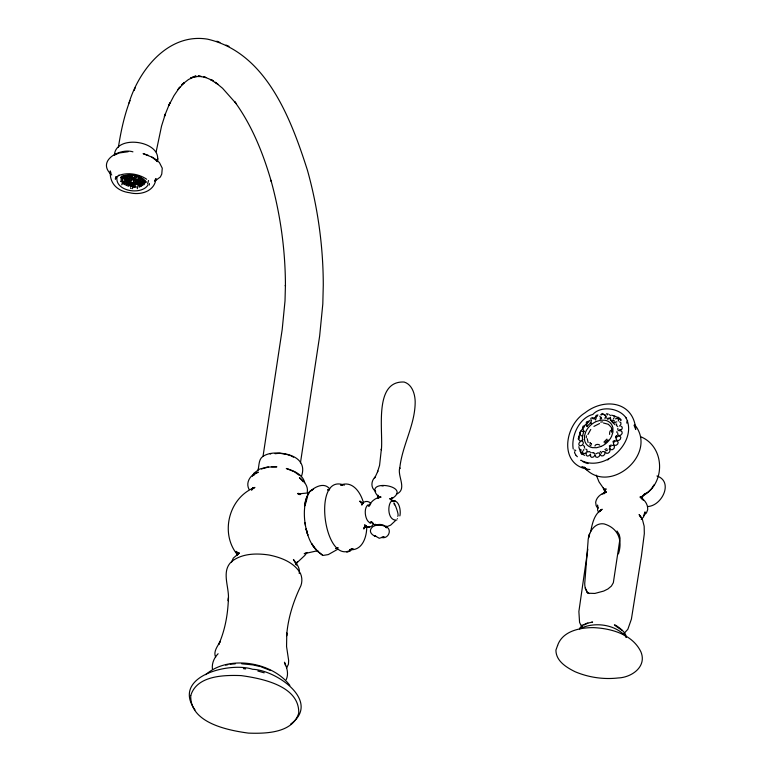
<?xml version="1.0" encoding="UTF-8"?>
<svg xmlns="http://www.w3.org/2000/svg" width="772" height="772" viewBox="0 0 772 772"><rect width="100%" height="100%" fill="white"/><g stroke="black" fill="none" stroke-linecap="round" stroke-linejoin="round"><path stroke-width="1.16" d="M617.793 433.053L617.754 434.771L618.99 435.611L620.746 435.138L622.068 433.603L622.107 431.876L620.881 431.027M617.861 428.228L617.832 429.946L619.057 430.795L620.823 430.322L622.135 428.788L622.184 427.051L620.949 426.202M584.481 448.098L584.51 446.38L583.285 445.531M606.145 418.376L606.184 416.658M610.575 417.932L610.536 419.65L611.762 420.499L613.528 420.026M614.126 420.422L614.097 422.139L615.323 422.988M616.606 423.925L616.567 425.642L617.793 426.491M590.628 454.805L590.58 456.541L591.815 457.391L593.581 456.918L594.903 455.364L594.932 453.647L593.707 452.797M378.348 497.747L378.328 498.403L377.913 495.142L378.598 496.309M391.346 499.32L391.327 499.986L392.388 497.651L391.751 498.287L392.958 497.515L391.925 498.114M582.677 451.041L582.628 452.778L583.864 453.627L585.63 453.154L586.952 451.601L586.99 449.883L585.755 449.034M586.237 453.531L586.189 455.268L587.424 456.117L589.19 455.644L590.512 454.09M618.401 420.981L618.449 419.244L617.214 418.395L615.448 418.858M299.218 573.499C300.404 568.028 296.39 563.512 293.418 559.468L296.091 564.313M307.266 492.15C308.366 486.08 304.072 481.014 299.459 477.694L303.203 481.738M157.527 160.981L157.613 158.299L157.498 160.412C161.01 140.861 116.369 134.289 114.439 154.583M397.696 516.304C399.983 514.982 391.838 497.023 394.482 504.888M616.915 432.571L616.973 431.5M149.411 183.553L149.343 185.01M586.257 437.685L586.402 435.813M366.729 526.822C366.825 537.003 362.329 551.083 349.591 549.654L352.302 548.651L351.694 548.873M301.302 476.739C306.571 462.795 296.274 455.557 283.575 453.589C276.637 452.566 268.888 452.469 262.808 456.455C258.359 459.62 259.363 465.661 257.935 470.293M618.44 553.852C622.85 540.323 618.14 527.99 604.013 523.889C594.093 522.374 588.013 533.23 588.023 541.847L584.906 581.248C584.279 585.765 585.205 590.715 589.065 593.591M118.377 147.433C120.857 131.501 124.234 115.617 130.005 100.534M116.977 176.991C114.671 191.408 141.797 195.644 148.099 184.797M122.372 182.8L121.744 184.855M124.562 181.372L124.224 183.63L126.116 183.369L126.666 183.987M126.994 179.789L126.656 182.047L128.548 181.787L129.098 182.404M129.899 174.404L129.551 176.672L131.452 176.402L131.993 177.02M133.981 177.57L133.643 179.837L134.318 179.393L136.084 180.185M132.707 187.432L133.054 185.174M133.681 182.038L133.344 184.305L132.794 183.688L130.902 183.948M138.381 178.207L138.043 180.474L139.944 180.204L140.485 180.822M137.995 186.419L137.262 188.715M140.822 176.624L140.475 178.892L141.151 178.448L142.926 179.239M140.041 182.954L139.703 185.222L141.594 184.962L142.144 185.57M142.473 181.372L142.135 183.639L142.81 183.196L144.576 183.987M142.646 182.047L142.299 184.305L140.533 183.514L139.857 183.958M148.513 180.494L147.616 183.813M231.523 562.209L233.298 558.127L239.388 552.897L236.763 555.522L238.394 552.588L237.052 555.454L237.342 551.999L237.245 555.029L236.126 551.333L237.236 554.489C219.721 533.047 229.014 497.293 254.924 487.412L251.585 489.342L253.882 487.721L251.682 489.911L252.82 487.576L251.691 489.988M263.059 456.175L282.185 329.586L285.013 300.916L285.437 285.071L285.437 286.113C285.399 250.408 280.487 214.741 270.962 180.33L271.233 181.314C263.049 153.107 251.933 125.315 234.514 101.47L236.193 103.631L222.568 88.278L215.301 82.276L217.887 84.206L210.447 79.535L213.468 80.809L203.905 76.756L205.912 77.605L198.269 75.955L201.502 76.524L195.017 76.553M300.443 462.93L319.647 336.042L322.812 303.946L323.275 285.167C323.236 246.644 317.939 208.17 307.661 171.046L307.381 170.062C291.025 119.052 266.321 52.679 207.581 39.169C168.692 32.675 139.114 69.49 129.001 103.014M587.83 549.124L578.884 611.52L579.569 622.357L581.606 626.796M397.377 518.63L397.348 518.832M115.771 176.624L115.366 179.21C114.719 177.492 121.3 174.115 118.338 175.611C127.554 172.088 138.564 173.758 146.68 179.229M601.706 452.324L601.156 453.347M156.156 151.785L161.56 126.019L165.362 113.986L164.359 116.466L169.898 102.83L168.817 105.503L173.989 95.641L179.828 87.101L177.869 89.668L184.219 82.739L181.661 84.795L188.445 79.555L195.625 76.023L190.655 77.953L197.043 76.438L194.969 76.515M399.857 515.908C401.266 510.427 398.834 497.535 390.893 501.665C387.071 506.876 388.345 521.061 396.779 520.077M590.657 531.705C592.346 523.426 594.208 513.805 602.179 509.231L599.719 511.469L600.886 509.819M364.596 526.562L363.805 528.984L364.809 526.9L363.892 528.415L366.526 526.108M296.081 564.747L296.545 562.576M615.477 437.28L616.529 435.62M616.982 436.026L617.137 436.952L616.288 437.251M615.67 436.363L616.21 438.969M579.328 437.811L578.836 439.606L579.733 440.831L581.432 440.831L582.966 439.596M587.048 423.606L586.556 425.401L587.453 426.627M591.043 421.792L591.526 419.997M600.143 419.215L600.635 417.43L599.747 416.176M578.556 437.386L578.865 436.344M600.741 414.776L602.305 413.445L604.987 415.037L603.772 414.622M307.024 496.357C303.493 506.905 303.724 518.398 306.175 529.158M578.18 439.046L580.274 432.233L583.188 427.62M583.96 431.162L582.435 436.112L582.503 440.841M377.45 472.126L379.573 465.371L381.397 448.889L381.358 449.989C383.385 431.625 373.339 380.432 404.161 382.043C412.142 384.475 414.969 393.971 415.172 401.421C415.375 424.918 401.855 445.705 399.713 468.845L399.751 467.813C397.155 476.179 407.684 489.448 396.412 494.148M594.942 446.042C595.096 444.112 598.86 443.929 599.757 445.193M603.936 442.095L606.898 439.104M586.237 422.844L586.585 421.85L588.515 421.251M613.441 418.598L614.184 417.758M286.2 679.678C288.892 673.946 287.001 667.597 284.434 662.202L285.572 665.715M587.926 434.511L590.763 429.464M605.074 491.031L605.972 488.744L603.868 493.868L606.155 491.783L602.256 494.041M644.311 513.872L645.093 511.894L643.607 516.902L641.204 519.382M590.677 419.119L591.072 418.144L592.809 417.584M134.087 90.527L135.168 87.854M308.24 493.433L309.167 492.189M374.709 478.022L377.952 471.045M375.568 524.835L375.327 525.356L375.375 524.227L374.941 525.848M252.415 476.343L253.978 473.197L259.296 469.193L267.054 467.099L276.858 466.828L271.483 466.732M275.073 453.695L279.715 453.251L286.19 454.332M114.266 155.162L115.153 153.454M604.794 418.318L605.731 416.61L605.296 415.066M286.595 668.002L288.448 664.19L288.651 660.552L286.557 646.502L286.788 632.915L286.615 635.954C287.908 618.411 293.273 601.475 300.906 585.697C302.315 581.76 302.18 577.321 300.482 573.49C294.142 562.334 281.056 557.461 269.129 555.029C256.651 553.148 242.379 553.312 231.899 561.312C220.377 571.386 230.056 588.061 228.251 600.78L228.435 597.644C227.981 613.672 225.212 629.836 218.688 644.562L220.184 641.407C217.752 646.125 213.024 651.529 215.649 657.184M375.288 476.768C371.023 480.85 370.425 487.894 375.675 491.349M373.31 524.053C371.93 527.768 366.671 528.029 364.567 524.835L366.16 525.857M574.879 451.562L574.484 452.585L575.806 454.959M579.579 628.331L582.667 625.233L586.701 623.332L592.606 622.058L591.796 622.164M654 484.845L651.558 488.705L648.162 491.976L644.166 494.331M295.869 564.303L297.442 561.929L296.11 563.28M307.073 552.443L304.786 555.464L296.361 563.328M641.706 497.853L644.765 493.848L642.294 496.106C665.84 484.285 665.387 446.698 640.596 436.682M218.1 653.73C214.105 657.831 211.615 663.495 212.445 669.285M395.399 520.695L390.642 525.134L386.145 526.958M619.559 426.019L620.871 424.475L620.92 422.747L619.684 421.898M580.264 441.7L578.942 443.234L578.894 444.971L580.129 445.82L581.895 445.347L583.217 443.794L583.246 442.076L582.02 441.227M610.449 417.218L609.137 418.752L607.371 419.225M583.622 450.404L583.806 449.4M606.773 450.703L607.535 449.864M154.854 180.33L156.118 179.056L154.96 180.822L155.944 178.737C154.709 191.446 140.485 195.48 129.706 192.739C117.305 191.147 109.373 183.427 110.271 170.921L111.043 173.304M205.728 674.68C228.271 654.588 272.217 661.778 289.876 685.439M253.612 475.475L255.127 473.96M378.29 498.278L379.853 497.274C374.902 498.123 370.772 501.829 368.717 506.326L370.203 504.869L367.347 505.399M606.956 415.027L607.622 414.583M584.356 425.777L586.778 423.432M588.399 421.879L590.011 420.315M586.923 426.472L591.034 422.516M604.794 443.003L608.047 439.866M600.008 452.199L600.828 451.408M604.93 449.497L606.753 448.677M362.946 503.537L361.721 505.052C362.888 500.951 368.505 500.082 370.849 503.653M610.922 446.428L610.025 446.65M344.293 485.202C310.759 471.74 324.539 570.701 353.103 548.516M643.414 515.686L646.425 512.946L647.698 509.703C648.055 504.184 644.552 499.725 639.998 496.975L643.491 499.966L640.49 496.714L641.609 498.5M623.853 633.59L627.819 629.363L631.409 619.096L641.484 555.676L644.321 533.713L644.166 526.205L642.401 519.411L639.11 514.538L640.914 517.414L640.287 515.503L640.528 517.327M337.933 549.143L328.264 554.595L322.899 555.454L316.974 550.658L311.763 543.768L314.05 547.367M309.862 491.523L313.586 489.062M593.938 426.405L599.574 423.538M581.142 430.641L579.955 432.281L580.283 434.346M587.569 422.844L588.168 422.062M122.873 176.354L124.775 176.084L125.315 176.701M122.719 177.618L124.62 177.357L125.16 177.965M125.151 176.035L127.052 175.775L127.592 176.383M122.565 178.882L124.466 178.621L125.006 179.239M124.996 177.299L126.897 177.039L127.438 177.656M127.428 175.717L129.329 175.456L129.879 176.074M124.842 178.564L126.743 178.303L127.284 178.921M127.274 176.981L129.175 176.72L129.715 177.338M129.706 175.398L130.381 174.964L132.157 175.755M122.256 181.42L122.931 180.976L124.697 181.767M124.688 179.837L126.589 179.567L127.129 180.185M127.119 178.255L127.795 177.811L129.561 178.602M124.533 181.102L125.209 180.658L126.975 181.449M126.965 179.519L127.641 179.075L129.406 179.866M129.397 177.936L130.072 177.492L131.838 178.284M131.829 176.354L132.504 175.91M124.379 182.366L125.054 181.931L126.82 182.723M126.811 180.783L127.486 180.349L129.252 181.14M129.242 179.2L129.918 178.766L131.684 179.558M131.674 177.618L132.35 177.184L134.116 177.975M129.088 180.465L129.764 180.03L131.53 180.822M131.52 178.882L132.195 178.448L133.961 179.239M133.952 177.299L135.853 177.039L136.403 177.656M126.502 183.321L128.393 183.051L128.943 183.668M128.934 181.738L129.609 181.295L131.375 182.086M131.365 180.156L132.041 179.712L133.807 180.503M133.797 178.573L134.473 178.129L136.239 178.921M136.229 176.991L138.13 176.72L138.68 177.338M126.338 184.585L128.239 184.325L128.789 184.933M128.779 183.003L130.671 182.742L131.221 183.35M138.506 176.672L139.182 176.228M128.625 184.267L130.516 184.006L131.066 184.624M131.057 182.684L132.948 182.424L133.498 183.041M133.488 181.102L134.164 180.667L135.93 181.459M135.92 179.519L137.821 179.258L138.362 179.876M138.352 177.936L139.028 177.492L140.803 178.293M128.461 185.531L129.146 185.097L130.912 185.888M133.334 182.366L135.225 182.105L135.775 182.723M135.766 180.783L136.441 180.349L138.207 181.14M138.198 179.2L140.099 178.94L140.639 179.558M130.748 185.222L131.423 184.778L133.189 185.57M133.18 183.639L133.855 183.196L135.621 183.987M135.611 182.057L136.287 181.613L138.053 182.404M130.584 186.486L131.259 186.042L133.035 186.834M133.025 184.904L133.701 184.46L135.467 185.251M135.457 183.321L136.133 182.877L137.899 183.668M137.889 181.738L139.79 181.478L140.33 182.086M140.321 180.156L142.222 179.895L142.762 180.503M132.861 186.168L133.546 185.734L135.312 186.525M135.303 184.585L135.978 184.151L137.744 184.942M137.734 183.003L139.635 182.742L140.176 183.36M140.166 181.42L142.067 181.159L142.608 181.777M142.598 179.837L143.274 179.393M137.58 184.267L138.256 183.832L140.022 184.624M140.012 182.684L141.913 182.424L142.453 183.041M142.444 181.102L144.345 180.841L144.885 181.459M134.984 187.123L136.991 186.959M142.289 182.375L144.19 182.105L144.731 182.723M139.549 186.486L141.546 186.332M141.98 184.904L143.978 184.749M144.412 183.321L145.088 182.887M290.687 724.068C321.644 701.468 276.212 670.009 252.666 669.305C229.728 661.585 170.93 676.262 194.998 709.902M114.681 155.018L119.158 152.972L128.152 151.727M312.168 489.902C304.689 492.005 301.495 522.345 308.298 493.192C313.123 487.692 323.902 481.284 329.74 488.975M592.877 418.636L596.698 416.388M132.659 188.629L132.157 188.571M255.928 473.506L258.311 472.126C250.977 473.96 245.091 482.182 249.086 489.438M385.517 526.716L386.232 526.301L385.768 526.601C377.971 519.923 362.541 530.374 375.288 536.395M120.519 177.628C128.287 173.459 139.771 175.051 145.416 182.018M337.161 548.245L338.184 547.666M131.018 188.407L130.516 188.32M596.283 453.695L598.001 452.817L599.506 453.251L599.96 454.766L599.024 456.513L597.306 457.391L595.791 456.966L595.347 455.422M133.382 186.998L134.714 187.278M138.101 185.097L139.867 185.888M120.963 178.757L122.729 179.548M120.808 180.03L122.574 180.822M122.777 182.24L124.543 183.032M584.066 624.934L587.83 623.158M579.511 628.91C594.305 621.335 615.709 624.162 626.41 637.286M306.783 552.627L304.197 553.678L317.813 550.697M367.983 505.1C363.197 507.928 365.108 521.689 370.55 522.933M154.709 181.198L160.383 176.962L161.773 174.057L162.265 168.18L159.437 162.612L156.32 159.785L152.663 157.42L143.109 153.628L148.32 155.365M337.364 547.975L335.723 548.593L336.891 548.332M346.85 552.231L350.527 550.87M121.214 176.402C129.6 173.497 140.851 174.916 146.545 182.211M261.438 468.951L268.415 467.06M604.968 492.575L606.329 492.121C601.282 493.549 596.669 496.772 595.666 502.196L596.129 505.689L597.779 508.323M596.302 421.483L600.799 420.19L605.094 420.257A16.009 11.927 -41.7 0 1 612.891 427.823L612.949 431.973L611.607 436.325A16.009 11.927 -41.6 0 1 601.137 446.438M601.137 446.428L596.631 447.712L592.336 447.644A16.009 11.927 -41.4 0 1 584.539 440.079L584.481 435.929L585.823 431.577A16.009 11.927 -41.7 0 1 596.322 421.493M647.563 506.528C661.942 506.075 673.84 481.593 656.943 475.977M587.55 451.996L589.316 451.523L590.541 452.373M270.19 454.023L270.798 453.859M606.445 413.773L608.182 413.966M391.935 498.606C413.213 485.424 360.958 478.022 378.502 496.743M225.675 665.146L227.865 664.692M376.244 525.192L382.7 525.491L385.363 526.572L386.376 527.826L386.232 526.147L385.768 526.601C392.552 529.013 388.634 538.991 382.043 537.592M369.769 522.837L372.779 522.548L370.84 521.582L374.584 524.825M309.311 492.806L298.195 493.906L300.79 494.003L297.838 493.655L299.99 494.669M381.947 485.906L383.53 485.771M381.6 537.351L384.147 536.82L379.245 538.267L374.497 535.517L375.896 536.347M607.728 418.241L608.896 418.154M230.066 664.248L235.267 663.833M615.689 421.985L616.847 421.898M619.424 429.792L620.582 429.714M600.655 422.062L602.604 421.937M614.869 440.494L613.045 441.323L613.586 443.813M328.737 489.824L327.54 489.892L329.297 490.027M606.039 450.597L605.673 450.684M611.212 444.971L609.378 445.782L609.909 448.165M593.07 418.762L594.768 418.752L595.666 419.997M582.281 431.567L583.979 431.558M615.593 441.053L617.291 441.044L618.179 442.269L617.697 444.064L616.153 445.299L614.444 445.319L613.557 444.064M582.841 435.823L581.152 435.823L580.254 434.597M618.237 436.199L619.935 436.19L620.833 437.425L620.341 439.21L618.797 440.455L617.098 440.465L616.201 439.21M611.935 445.405L613.624 445.396L614.522 446.621L614.039 448.416L612.486 449.651L610.787 449.671L609.899 448.416M602.478 451.581L604.177 451.572L605.074 452.797L604.582 454.592L603.038 455.827L601.33 455.847L600.442 454.592M584.848 425.71L582.928 426.298L582.908 429.502M241.732 663.795L252.811 664.885L260.405 666.622M367.762 527.035L368.418 527.073M368.9 527.102L369.566 527.141M597.943 414.921L596.023 415.481L596.032 418.974M603.482 422.998L608.143 424.224M132.929 151.843C120.249 147.77 95.612 160.779 111.747 174.983M342.507 485.241L340.587 485.086C352.447 480.242 360.64 492.497 363.322 502.321M243.421 668.639L245.66 668.928M134.646 175.669L136.557 176.392M120.982 177.56L122.883 178.284M120.509 181.362L122.42 182.086M122.478 183.582L124.389 184.305M124.601 184.527L126.511 185.251M126.724 185.483L128.635 186.206M394.395 500.69L395.081 500.796M591.699 452.575L593.504 452.855M589.924 469.511C558.581 466.616 563.666 426.009 584.993 412.837C604.495 397.426 633.667 401.527 635.732 429.464L634.015 425.208M257.848 671.032L264.198 672.827M363.216 503.093L360.08 501.568L361.392 502.736L359.858 501.018L361.296 503.103M261.418 666.969L270.683 670.54M287.116 454.534L290.562 455.721M216.835 41.167L219.933 42.479M225.993 45.066L229.014 46.339M581.142 460.392L580.785 460.228C605.238 473.246 638.656 440.783 625.754 417.363M581.934 466.462L585.089 467.977L587.685 470.36L584.51 467.282M291.565 456.204L293.563 457.169M322.31 555.01L320.274 553.495M583.69 427.572L584.51 426.511M586.662 592.249L588.553 593.436L588.1 593.224L594.874 593.436L603.723 591.062L607.95 588.959L611.414 586.054L613.344 582.735L620.061 538.248L619.289 534.716L617.031 531.011M151.833 157.141L157.044 161.087L156.291 160.103L157.391 161.686M613.663 415.905L614.888 416.755M609.272 414.632L610.498 415.481M580.158 449.275L581.393 450.124M608.471 424.397L610.97 426.964M589.663 444.788L590.995 445.811M591.024 443.659L589.866 442.742L591.584 444.286M596.534 416.542L597.576 415.703M320.399 553.514C312.255 547.927 308.308 538.354 306.146 529.061L307.845 535.141L306.127 528.984L306.947 532.111M622.184 630.415C602.015 617.359 627.646 630.116 625.851 637.093M298.986 494.003L298.127 493.26L299.468 494.514M393.768 501.578L389.706 498.606L391.105 499.87M299.044 475.243L294.479 471.817L286.287 468.469C293.698 470.727 302.788 474.336 304.728 482.693M318.527 551.961L315.285 548.747M584.172 467.224C608.79 496.502 658.439 454.071 634.806 424.909M610.285 419.92L613.364 422.911M611.993 421.821L615.072 424.812M580.148 451.302L584.423 455.451M575.883 455.287L577.388 456.744M139.269 186.65L139.713 187.152M122.603 176.508L123.037 177.02M612.148 431.307C610.102 428.537 609.33 432.938 609.629 434.424M130.207 186.535L130.757 187.152M626.343 418.308C619.762 407.983 601.098 405.252 592.828 414.458C579.598 417.575 570.933 435.871 573.2 448.928M614.792 441.497L614.377 440.957L614.531 441.912L613.672 442.173M617.243 436.383L617.156 436.199M609.147 449.005L610.044 450.23L609.552 452.025L608.008 453.26L606.309 453.27L605.412 452.016M582.899 429.753L583.796 430.979M590.291 422.352L591.188 423.606M598.802 512.56L597.634 510.273L597.518 505.042L597.933 508.227L597.808 507.609M627.578 420.499L627.501 420.865A2.567 1.911 -41.6 0 0 626.912 423.162M585.176 588.003L586.672 591.111M596.293 475.147L599.014 481.873L605.142 490.76L603.328 487.865L604.987 492.382M611.327 427.63L611.858 429.435M588.119 442.549L587.212 438.689M601.127 417.237L601.571 418.771M602.787 414.39L602.585 413.908L601.581 414.911M574.156 449.979L575.063 450.192A2.567 1.911 -41.6 0 1 575.767 450.53M296.043 562.904L296.487 565.027M304.979 522.74L305.5 525.906M581.953 624.953L582.223 626.845M641.995 496.357L642.304 499.773M611.54 428.508L611.598 432.243M582.049 454.583A26.161 19.503 -41.6 0 1 580.805 452.981M617.967 417.121A26.161 19.503 -41.6 0 1 621.103 419.765M582.59 454.254A25.534 19.03 -41.6 0 1 578.807 446.727M611.549 415.182A25.534 19.03 -41.6 0 1 620.968 420.615M588.042 463.586A31.218 23.266 -41.6 0 1 582.908 461.617M607.776 460.006A2.567 1.911 -41.7 0 1 609.147 458.578M190.752 695.524C189.806 722.872 227.615 730.264 248.381 733.111C265.626 733.738 292.627 733.168 298.725 713.164C299.632 685.845 261.882 678.453 241.134 675.596C223.89 674.96 196.841 675.51 190.752 695.524M589.605 533.713L588.592 537.698L589.615 533.809M557.596 645.469L555.927 650.082C555.85 661.015 566.494 667.471 575.159 671.756C588.679 677.449 603.598 679.64 618.179 677.961C631.554 677.498 647.023 666.767 640.963 651.964C632.625 634.381 611.453 628.437 593.494 627.626C579.878 627.549 562.527 631.062 557.596 645.469M380.239 497.178L378.791 497.467L381.059 497.052L380.239 497.178"/></g></svg>
